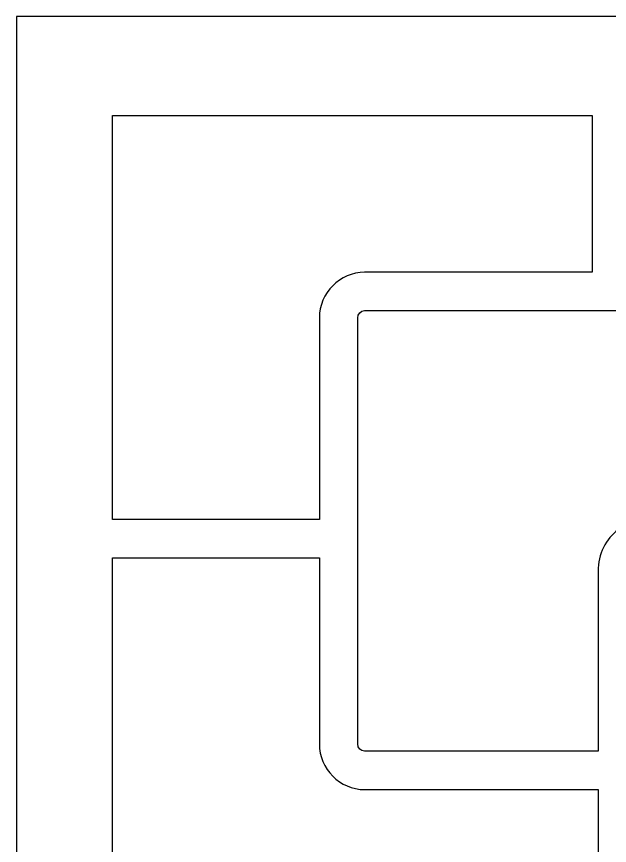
# Model space of a CAD drawing. Header units: centimetres. Extents: x 16.6 to 21.4, y -9 to 9.
# Drawn here: x 16.583 to 17.693, y 7.449 to 9.001 of the extents above; entities that cross this region are included whole.
import ezdxf

# ---------------------------------------------------------------- set-up
doc = ezdxf.new("R2010")
doc.units = ezdxf.units.CM
doc.header["$MEASUREMENT"] = 0
doc.layers.add('layer 1', color=7, linetype='Continuous')

msp = doc.modelspace()

# ---------------------------------------------------------------- linework, layer by layer
at = {"layer": 'layer 1', "color": 250, "lineweight": 30}
for points, knots in [([(16.58329, -9.0002), (16.58329, -9.0002), (16.58329, 9.00077), (16.58329, 9.00077), (16.58329, 9.00077), (16.58329, 9.00077), (21.3676, 9.00077), (21.3676, 9.00077), (21.3676, 9.00077), (21.3676, 9.00077), (21.3676, -9.0002), (21.3676, -9.0002), (21.3676, -9.0002), (21.3676, -9.0002), (16.58329, -9.0002), (16.58329, -9.0002)], [0, 0, 0, 0, 0.2, 0.2, 0.2, 0.2, 0.4, 0.4, 0.4, 0.4, 0.6, 0.6, 0.6, 0.6, 1, 1, 1, 1]), ([(16.7627, 8.05954), (16.7627, 8.05954), (17.15016, 8.05954), (17.15016, 8.05954), (17.15016, 8.05954), (17.15016, 8.05954), (17.15016, 8.43666), (17.15016, 8.43666), (17.15016, 8.43666), (17.15016, 8.48366), (17.18826, 8.52212), (17.23483, 8.52212), (17.23483, 8.52212), (17.23483, 8.52212), (17.66092, 8.52212), (17.66092, 8.52212), (17.66092, 8.52212), (17.66092, 8.52212), (17.66092, 8.81538), (17.66092, 8.81538), (17.66092, 8.81538), (17.66092, 8.81538), (16.7627, 8.81538), (16.7627, 8.81538), (16.7627, 8.81538), (16.7627, 8.81538), (16.7627, 8.05954), (16.7627, 8.05954)], [0, 0, 0, 0, 0.125, 0.125, 0.125, 0.125, 0.25, 0.25, 0.25, 0.25, 0.375, 0.375, 0.375, 0.375, 0.5, 0.5, 0.5, 0.5, 0.625, 0.625, 0.625, 0.625, 0.75, 0.75, 0.75, 0.75, 1, 1, 1, 1]), ([(18.17313, 8.0576), (18.17313, 8.0576), (18.17313, 8.291), (18.17313, 8.291), (18.17313, 8.291), (18.17313, 8.291), (18.17313, 8.43666), (18.17313, 8.43666), (18.17313, 8.43666), (18.17313, 8.43775), (18.17316, 8.43883), (18.1732, 8.43991), (18.1732, 8.43991), (18.17181, 8.44589), (18.1667, 8.45036), (18.16066, 8.45036), (18.16066, 8.45036), (18.16066, 8.45036), (17.23483, 8.45036), (17.23483, 8.45036), (17.23483, 8.45036), (17.22773, 8.45036), (17.22192, 8.44419), (17.22192, 8.43666), (17.22192, 8.43666), (17.22192, 8.43666), (17.22192, 7.63934), (17.22192, 7.63934), (17.22192, 7.63934), (17.22192, 7.63181), (17.22774, 7.62564), (17.23483, 7.62564), (17.23483, 7.62564), (17.23483, 7.62564), (17.6718, 7.62564), (17.6718, 7.62564), (17.6718, 7.62564), (17.6718, 7.62564), (17.6718, 7.96249), (17.6718, 7.96249), (17.6718, 7.96249), (17.6718, 7.99465), (17.68668, 8.02321), (17.70932, 8.04045), (17.70932, 8.04045), (17.70932, 8.04045), (17.70962, 8.04068), (17.70962, 8.04068), (17.70962, 8.04068), (17.71016, 8.04108), (17.7107, 8.04148), (17.71124, 8.04187), (17.71124, 8.04187), (17.71124, 8.04187), (17.71153, 8.04208), (17.71153, 8.04208), (17.71153, 8.04208), (17.71207, 8.04246), (17.71261, 8.04284), (17.71315, 8.04321), (17.71315, 8.04321), (17.71315, 8.04321), (17.71351, 8.04345), (17.71351, 8.04345), (17.71351, 8.04345), (17.71382, 8.04366), (17.71413, 8.04387), (17.71444, 8.04407), (17.71444, 8.04407), (17.71444, 8.04407), (17.71495, 8.0444), (17.71495, 8.0444), (17.71495, 8.0444), (17.71543, 8.04471), (17.7159, 8.04501), (17.71638, 8.0453), (17.71638, 8.0453), (17.71638, 8.0453), (17.71691, 8.04562), (17.71691, 8.04562), (17.71691, 8.04562), (17.71739, 8.04592), (17.71788, 8.0462), (17.71836, 8.04649), (17.71836, 8.04649), (17.71836, 8.04649), (17.71892, 8.04681), (17.71892, 8.04681), (17.71892, 8.04681), (17.71934, 8.04705), (17.71976, 8.04728), (17.72018, 8.04751), (17.72018, 8.04751), (17.72045, 8.04766), (17.72072, 8.04781), (17.721, 8.04796), (17.721, 8.04796), (17.72126, 8.0481), (17.72153, 8.04824), (17.72179, 8.04837), (17.72179, 8.04837), (17.72222, 8.0486), (17.72264, 8.04881), (17.72307, 8.04903), (17.72307, 8.04903), (17.72307, 8.04903), (17.72379, 8.04938), (17.72379, 8.04938), (17.72379, 8.04938), (17.72415, 8.04955), (17.72451, 8.04973), (17.72487, 8.0499), (17.72487, 8.0499), (17.72487, 8.0499), (17.72571, 8.05028), (17.72571, 8.05028), (17.72571, 8.05028), (17.72609, 8.05046), (17.72647, 8.05063), (17.72686, 8.0508), (17.72686, 8.0508), (17.72686, 8.0508), (17.72748, 8.05107), (17.72748, 8.05107), (17.72748, 8.05107), (17.72797, 8.05128), (17.72846, 8.05148), (17.72895, 8.05168), (17.72895, 8.05168), (17.72895, 8.05168), (17.72956, 8.05192), (17.72956, 8.05192), (17.72956, 8.05192), (17.73006, 8.05212), (17.73056, 8.05231), (17.73107, 8.0525), (17.73107, 8.0525), (17.73107, 8.0525), (17.73166, 8.05272), (17.73166, 8.05272), (17.73166, 8.05272), (17.73214, 8.0529), (17.73263, 8.05307), (17.73312, 8.05324), (17.73312, 8.05324), (17.73312, 8.05324), (17.73355, 8.05338), (17.73355, 8.05338), (17.73355, 8.05338), (17.73405, 8.05355), (17.73455, 8.05371), (17.73506, 8.05387), (17.73506, 8.05387), (17.73506, 8.05387), (17.73555, 8.05403), (17.73555, 8.05403), (17.73555, 8.05403), (17.73611, 8.0542), (17.73667, 8.05437), (17.73723, 8.05453), (17.73723, 8.05453), (17.73723, 8.05453), (17.73768, 8.05465), (17.73768, 8.05465), (17.73768, 8.05465), (17.73824, 8.05481), (17.73881, 8.05496), (17.73938, 8.05511), (17.73938, 8.05511), (17.73938, 8.05511), (17.73987, 8.05523), (17.73987, 8.05523), (17.73987, 8.05523), (17.74044, 8.05537), (17.74101, 8.05551), (17.74158, 8.05564), (17.74158, 8.05564), (17.74158, 8.05564), (17.74182, 8.05569), (17.74182, 8.05569), (17.74182, 8.05569), (17.74239, 8.05582), (17.74296, 8.05594), (17.74353, 8.05605), (17.74353, 8.05605), (17.74353, 8.05605), (17.74398, 8.05614), (17.74398, 8.05614), (17.74398, 8.05614), (17.74457, 8.05625), (17.74516, 8.05636), (17.74575, 8.05646), (17.74575, 8.05646), (17.74575, 8.05646), (17.7462, 8.05654), (17.7462, 8.05654), (17.7462, 8.05654), (17.7468, 8.05664), (17.74741, 8.05673), (17.74801, 8.05681), (17.74801, 8.05681), (17.74801, 8.05681), (17.74841, 8.05687), (17.74841, 8.05687), (17.74841, 8.05687), (17.74905, 8.05696), (17.74969, 8.05704), (17.75033, 8.05711), (17.75033, 8.05711), (17.75033, 8.05711), (17.75034, 8.05711), (17.75034, 8.05711), (17.75034, 8.05711), (17.75101, 8.05718), (17.75168, 8.05725), (17.75235, 8.05731), (17.75235, 8.05731), (17.75235, 8.05731), (17.75266, 8.05733), (17.75266, 8.05733), (17.75266, 8.05733), (17.7533, 8.05739), (17.75394, 8.05743), (17.75458, 8.05747), (17.75458, 8.05747), (17.75458, 8.05747), (17.75494, 8.05749), (17.75494, 8.05749), (17.75494, 8.05749), (17.75559, 8.05752), (17.75624, 8.05755), (17.75689, 8.05757), (17.75689, 8.05757), (17.75689, 8.05757), (17.75719, 8.05757), (17.75719, 8.05757), (17.75719, 8.05757), (17.75787, 8.05759), (17.75856, 8.0576), (17.75925, 8.0576), (17.75925, 8.0576), (17.75925, 8.0576), (18.17313, 8.0576), (18.17313, 8.0576)], [0, 0, 0, 0, 0.016129, 0.016129, 0.016129, 0.016129, 0.0322581, 0.0322581, 0.0322581, 0.0322581, 0.0483871, 0.0483871, 0.0483871, 0.0483871, 0.0645161, 0.0645161, 0.0645161, 0.0645161, 0.0806452, 0.0806452, 0.0806452, 0.0806452, 0.0967742, 0.0967742, 0.0967742, 0.0967742, 0.1129032, 0.1129032, 0.1129032, 0.1129032, 0.1290323, 0.1290323, 0.1290323, 0.1290323, 0.1451613, 0.1451613, 0.1451613, 0.1451613, 0.1612903, 0.1612903, 0.1612903, 0.1612903, 0.1774194, 0.1774194, 0.1774194, 0.1774194, 0.1935484, 0.1935484, 0.1935484, 0.1935484, 0.2096774, 0.2096774, 0.2096774, 0.2096774, 0.2258065, 0.2258065, 0.2258065, 0.2258065, 0.2419355, 0.2419355, 0.2419355, 0.2419355, 0.2580645, 0.2580645, 0.2580645, 0.2580645, 0.2741935, 0.2741935, 0.2741935, 0.2741935, 0.2903226, 0.2903226, 0.2903226, 0.2903226, 0.3064516, 0.3064516, 0.3064516, 0.3064516, 0.3225806, 0.3225806, 0.3225806, 0.3225806, 0.3387097, 0.3387097, 0.3387097, 0.3387097, 0.3548387, 0.3548387, 0.3548387, 0.3548387, 0.3709677, 0.3709677, 0.3709677, 0.3709677, 0.3870968, 0.3870968, 0.3870968, 0.3870968, 0.4032258, 0.4032258, 0.4032258, 0.4032258, 0.4193548, 0.4193548, 0.4193548, 0.4193548, 0.4354839, 0.4354839, 0.4354839, 0.4354839, 0.4516129, 0.4516129, 0.4516129, 0.4516129, 0.4677419, 0.4677419, 0.4677419, 0.4677419, 0.483871, 0.483871, 0.483871, 0.483871, 0.5, 0.5, 0.5, 0.5, 0.516129, 0.516129, 0.516129, 0.516129, 0.5322581, 0.5322581, 0.5322581, 0.5322581, 0.5483871, 0.5483871, 0.5483871, 0.5483871, 0.5645161, 0.5645161, 0.5645161, 0.5645161, 0.5806452, 0.5806452, 0.5806452, 0.5806452, 0.5967742, 0.5967742, 0.5967742, 0.5967742, 0.6129032, 0.6129032, 0.6129032, 0.6129032, 0.6290323, 0.6290323, 0.6290323, 0.6290323, 0.6451613, 0.6451613, 0.6451613, 0.6451613, 0.6612903, 0.6612903, 0.6612903, 0.6612903, 0.6774194, 0.6774194, 0.6774194, 0.6774194, 0.6935484, 0.6935484, 0.6935484, 0.6935484, 0.7096774, 0.7096774, 0.7096774, 0.7096774, 0.7258065, 0.7258065, 0.7258065, 0.7258065, 0.7419355, 0.7419355, 0.7419355, 0.7419355, 0.7580645, 0.7580645, 0.7580645, 0.7580645, 0.7741935, 0.7741935, 0.7741935, 0.7741935, 0.7903226, 0.7903226, 0.7903226, 0.7903226, 0.8064516, 0.8064516, 0.8064516, 0.8064516, 0.8225806, 0.8225806, 0.8225806, 0.8225806, 0.8387097, 0.8387097, 0.8387097, 0.8387097, 0.8548387, 0.8548387, 0.8548387, 0.8548387, 0.8709677, 0.8709677, 0.8709677, 0.8709677, 0.8870968, 0.8870968, 0.8870968, 0.8870968, 0.9032258, 0.9032258, 0.9032258, 0.9032258, 0.9193548, 0.9193548, 0.9193548, 0.9193548, 0.9354839, 0.9354839, 0.9354839, 0.9354839, 0.9516129, 0.9516129, 0.9516129, 0.9516129, 0.9677419, 0.9677419, 0.9677419, 0.9677419, 1, 1, 1, 1]), ([(16.7627, 6.72823), (16.7627, 6.72823), (17.15016, 6.72823), (17.15016, 6.72823), (17.15016, 6.72823), (17.15016, 6.72823), (17.15016, 7.0892), (17.15016, 7.0892), (17.15016, 7.0892), (17.15016, 7.13621), (17.18826, 7.17466), (17.23483, 7.17466), (17.23483, 7.17466), (17.23483, 7.17466), (17.6718, 7.17466), (17.6718, 7.17466), (17.6718, 7.17466), (17.6718, 7.17466), (17.6718, 7.55388), (17.6718, 7.55388), (17.6718, 7.55388), (17.6718, 7.55388), (17.23483, 7.55388), (17.23483, 7.55388), (17.23483, 7.55388), (17.18826, 7.55388), (17.15016, 7.59233), (17.15016, 7.63934), (17.15016, 7.63934), (17.15016, 7.63934), (17.15016, 7.98777), (17.15016, 7.98777), (17.15016, 7.98777), (17.15016, 7.98777), (16.7627, 7.98777), (16.7627, 7.98777), (16.7627, 7.98777), (16.7627, 7.98777), (16.7627, 6.72823), (16.7627, 6.72823)], [0, 0, 0, 0, 0.0909091, 0.0909091, 0.0909091, 0.0909091, 0.1818182, 0.1818182, 0.1818182, 0.1818182, 0.2727273, 0.2727273, 0.2727273, 0.2727273, 0.3636364, 0.3636364, 0.3636364, 0.3636364, 0.4545455, 0.4545455, 0.4545455, 0.4545455, 0.5454545, 0.5454545, 0.5454545, 0.5454545, 0.6363636, 0.6363636, 0.6363636, 0.6363636, 0.7272727, 0.7272727, 0.7272727, 0.7272727, 0.8181818, 0.8181818, 0.8181818, 0.8181818, 1, 1, 1, 1])]:
    msp.add_open_spline(points, degree=3, knots=knots, dxfattribs=at)

doc.saveas('drawing.dxf')
